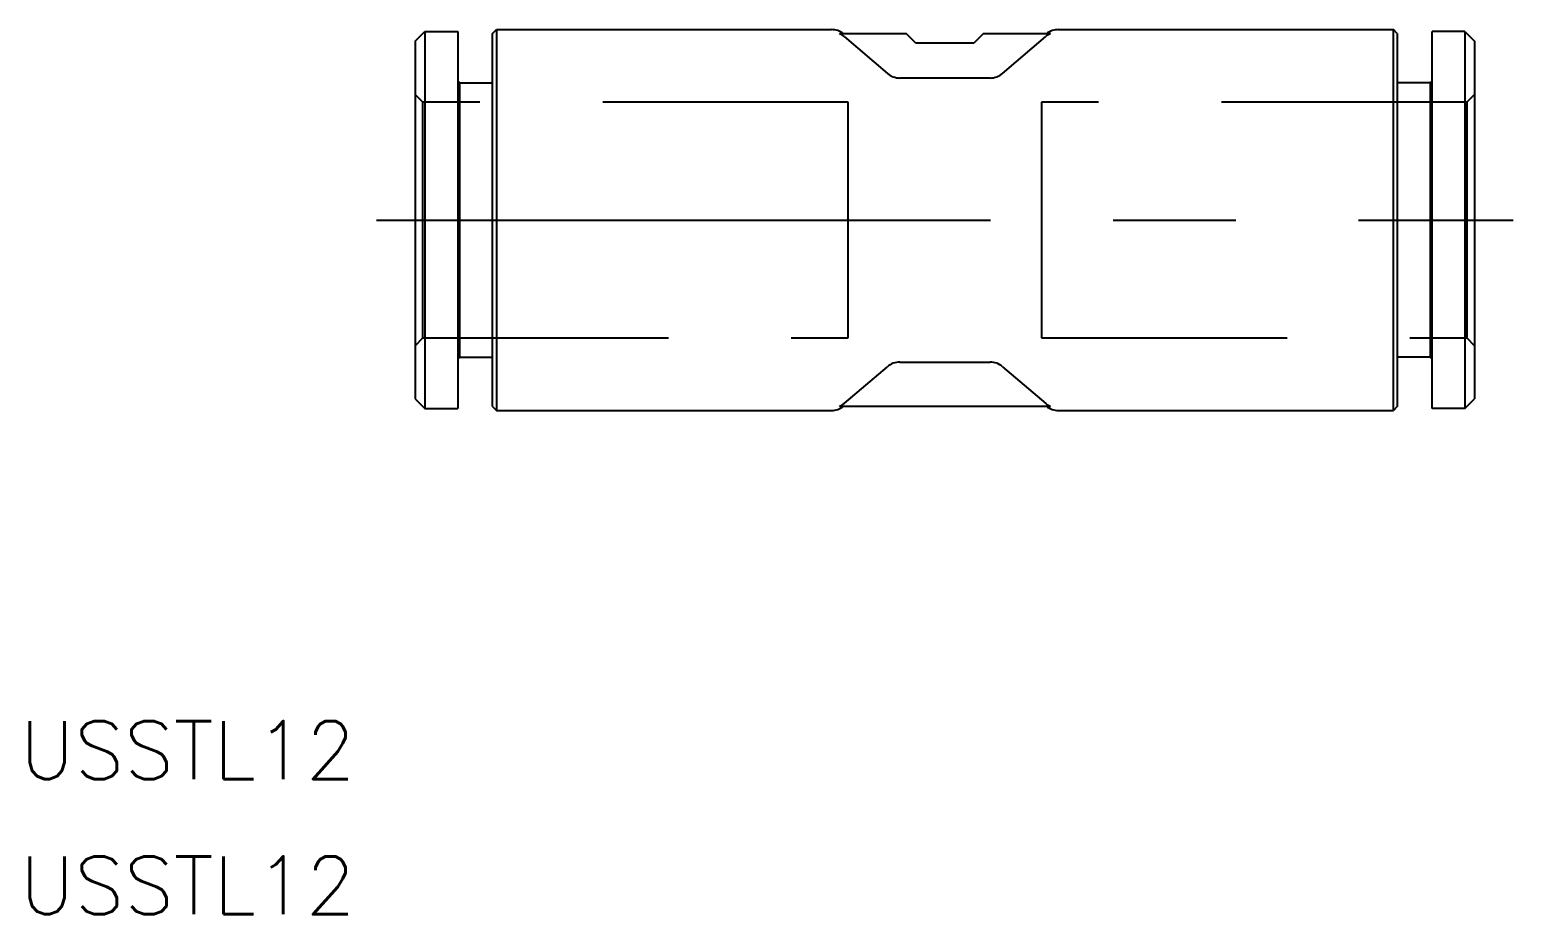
# Model space of a CAD drawing. Extents: x -103 to 13, y -36 to 12.
# Drawn here: x -102.8 to -26, y -35.9 to 9.9 of the extents above; entities that cross this region are included whole.
import ezdxf

# ---------------------------------------------------------------- set-up
doc = ezdxf.new("R2010")
doc.units = 0
doc.linetypes.add('CENTER', pattern=[50.8, 31.75, -6.35, 6.35, -6.35])
doc.linetypes.add('DASHED', pattern=[19.05, 12.7, -6.35])
doc.layers.get('0').update_dxf_attribs({"linetype": 'CONTINUOUS'})
doc.layers.add('CENTER', color=1, linetype='CENTER')
doc.styles.get("Standard").update_dxf_attribs({"font": 'txt.shx', "height": 3, "bigfont": 'bigfont.shx'})

msp = doc.modelspace()

# ---------------------------------------------------------------- linework, layer by layer
at = {"color": 7, "linetype": 'CONTINUOUS'}
for p, q in [((-82.846, 9.25), (-82.346, 9.75)), ((-82.846, 9.25), (-82.846, -9.25)), ((-82.346, 9.75), (-82.346, -9.75)), ((-82.346, 9.75), (-80.646, 9.75)), ((-80.646, 9.75), (-80.646, -9.75)), ((-78.846, 9.65), (-78.646, 9.85)), ((-78.846, -9.65), (-78.846, 9.65)), ((-78.646, 9.85), (-78.646, -9.85)), ((-78.646, 9.85), (-61.31, 9.85)), ((-60.908, 9.65), (-57.446, 9.65)), ((-60.666, 9.499), (-58.424, 7.588)), ((-56.946, 9.15), (-57.446, 9.65)), ((-53.446, 9.65), (-53.946, 9.15)), ((-53.446, 9.65), (-49.983, 9.65)), ((-52.468, 7.588), (-50.225, 9.499)), ((-49.582, 9.85), (-32.246, 9.85)), ((-32.246, -9.85), (-32.246, 9.85)), ((-32.046, 9.65), (-32.246, 9.85)), ((-32.046, 9.65), (-32.046, -9.65)), ((-30.246, -9.75), (-30.246, 9.75)), ((-28.546, 9.75), (-30.246, 9.75)), ((-28.546, 9.75), (-28.546, -9.75)), ((-28.546, 9.75), (-28.046, 9.25)), ((-28.046, 9.25), (-28.046, -9.25)), ((-53.946, 9.15), (-56.946, 9.15)), ((-80.546, 7.1), (-80.646, 7.2)), ((-80.546, -7.1), (-80.546, 7.1)), ((-80.546, 7.1), (-78.846, 7.1)), ((-53.11, 7.348), (-57.782, 7.348)), ((-30.346, 7.1), (-32.046, 7.1)), ((-30.346, 7.1), (-30.246, 7.2)), ((-30.346, 7.1), (-30.346, -7.1)), ((-80.546, -7.1), (-80.646, -7.2)), ((-80.546, -7.1), (-78.846, -7.1)), ((-60.666, -9.499), (-58.424, -7.588)), ((-57.782, -7.348), (-53.11, -7.348)), ((-52.468, -7.588), (-50.225, -9.499)), ((-30.346, -7.1), (-32.046, -7.1)), ((-30.346, -7.1), (-30.246, -7.2)), ((-82.846, -9.25), (-82.346, -9.75)), ((-82.346, -9.75), (-80.646, -9.75)), ((-78.846, -9.65), (-78.646, -9.85)), ((-78.646, -9.85), (-61.31, -9.85)), ((-49.983, -9.65), (-60.908, -9.65)), ((-49.582, -9.85), (-32.246, -9.85)), ((-32.046, -9.65), (-32.246, -9.85)), ((-28.546, -9.75), (-30.246, -9.75)), ((-28.546, -9.75), (-28.046, -9.25))]:
    msp.add_line(p, q, dxfattribs=at)
at = {"color": 3, "linetype": 'DASHED'}
for p, q in [((-82.446, 6.1), (-82.846, 6.5)), ((-28.046, 6.5), (-28.446, 6.1)), ((-82.446, -6.1), (-82.446, 6.1)), ((-60.446, 6.1), (-82.446, 6.1)), ((-60.446, -6.1), (-60.446, 6.1)), ((-50.446, 6.1), (-50.446, -6.1)), ((-28.446, 6.1), (-50.446, 6.1)), ((-28.446, 6.1), (-28.446, -6.1)), ((-82.846, -6.5), (-82.446, -6.1)), ((-82.446, -6.1), (-60.446, -6.1)), ((-50.446, -6.1), (-28.446, -6.1)), ((-28.446, -6.1), (-28.046, -6.5))]:
    msp.add_line(p, q, dxfattribs=at)
at = {"color": 7, "linetype": 'CONTINUOUS'}
for centre, radius, start, end in [((-61.31, 8.85), 1, 53.1301, 90), ((-61.314, 8.737), 0.999, 49.64607, 66.05496), ((-49.578, 8.737), 0.999, 113.94504, 130.35393), ((-49.582, 8.85), 1, 90, 126.8699), ((-57.78, 8.338), 0.989, 229.34841, 269.91119), ((-53.111, 8.338), 0.989, 270.08881, 310.65159), ((-57.78, -8.338), 0.989, 90.08881, 130.65159), ((-53.111, -8.338), 0.989, 49.34841, 89.91119), ((-61.31, -8.85), 1, 270, 306.8699), ((-61.314, -8.737), 0.999, 293.94504, 310.35393), ((-49.578, -8.737), 0.999, 229.64607, 246.05496), ((-49.582, -8.85), 1, 233.1301, 270)]:
    msp.add_arc(centre, radius, start, end, dxfattribs=at)
at = {"layer": 'CENTER', "color": 1, "linetype": 'CENTER'}
msp.add_line((-84.846, 0), (-26.046, 0), dxfattribs=at)

# ---------------------------------------------------------------- texts
at = {"color": 7, "linetype": 'CONTINUOUS'}
for p in [(-103.304, -28.922), (-103.304, -35.922)]:
    msp.add_text('USSTL12', height=3, dxfattribs=at).set_placement(p)

doc.saveas('drawing.dxf')
